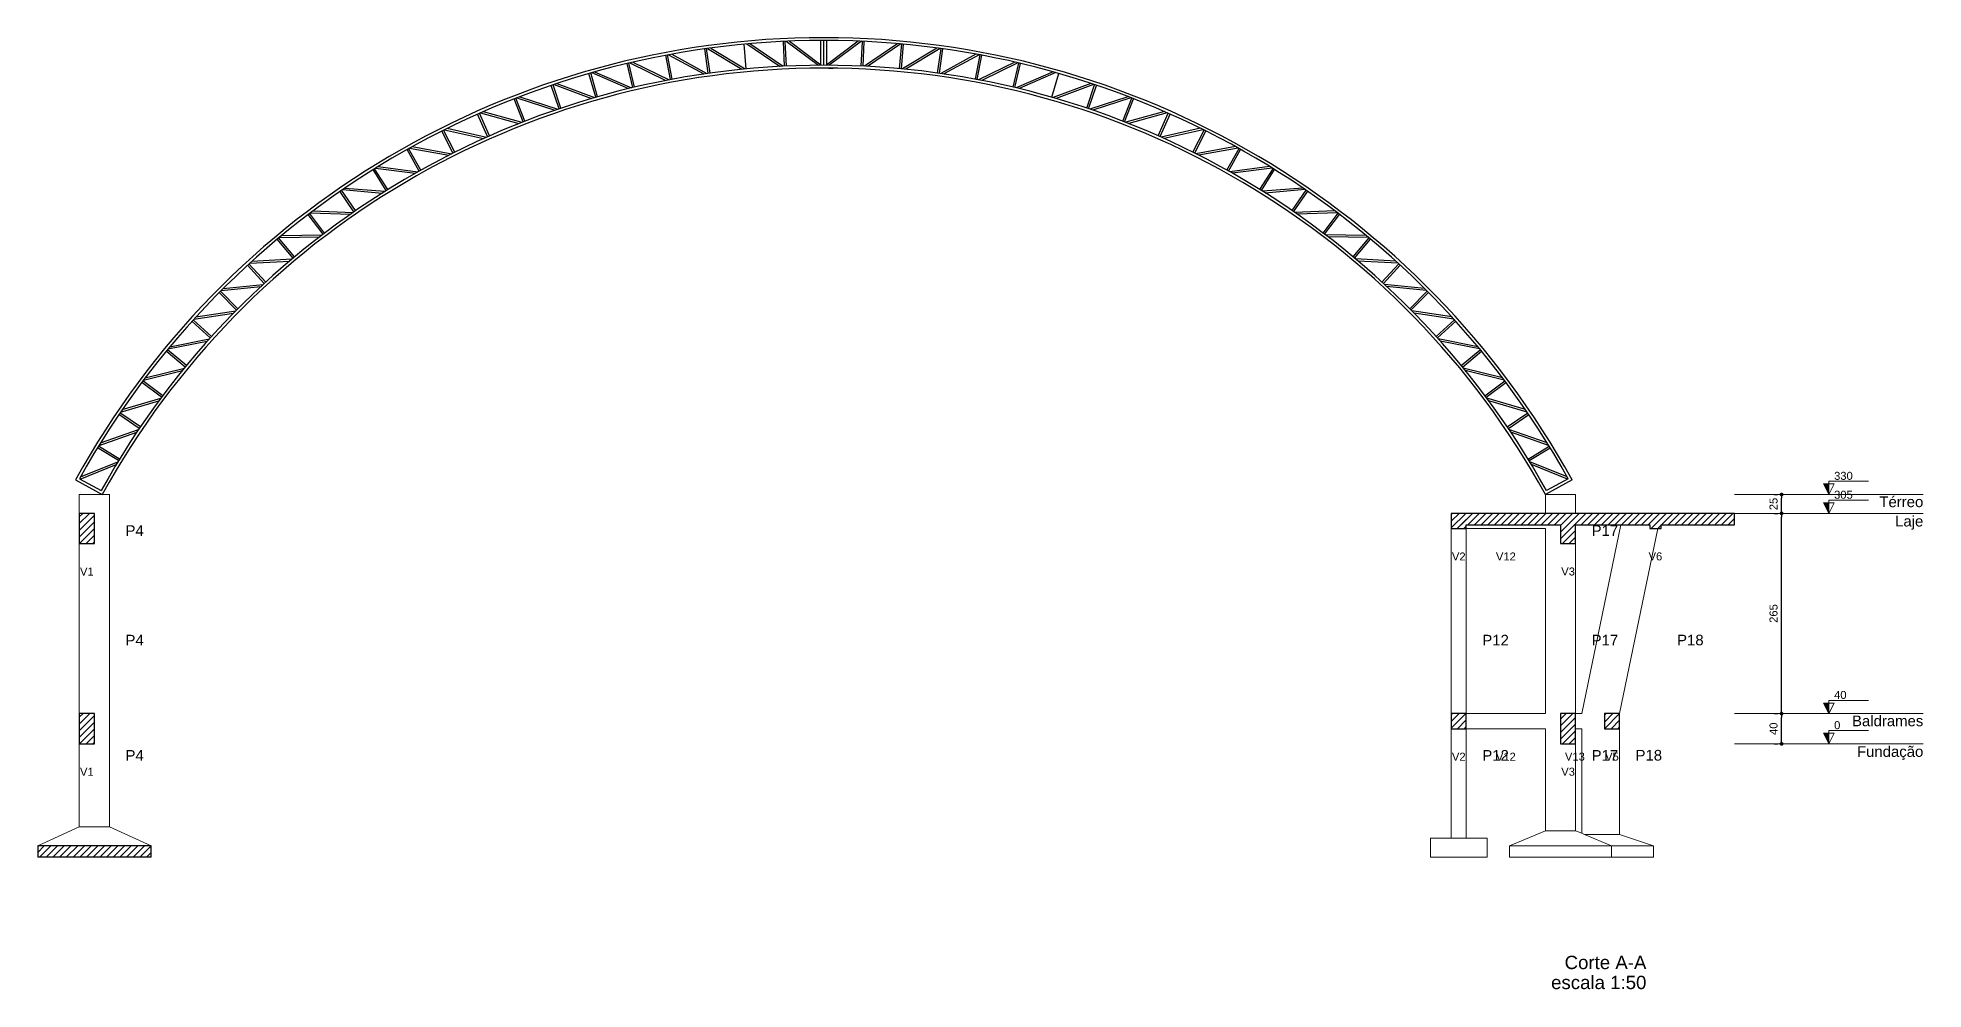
# Model space of a CAD drawing. Header units: millimetres. Extents: x 180 to 11148, y -1598 to 1045.
# Drawn here: x 3250.08 to 3299.98, y 25.15 to 50.34 of the extents above; entities that cross this region are included whole.
import ezdxf

# ---------------------------------------------------------------- set-up
doc = ezdxf.new("R2010")
doc.units = ezdxf.units.MM
doc.header["$MEASUREMENT"] = 0
for name, color, linetype, lineweight in [('FO-Cotas', 5, 'Continuous', 5), ('FO-Elementos cortados', 4, 'Continuous', 30), ('FO-Elementos em vista', 7, 'Continuous', 5), ('FO-Hachuras', 1, 'Continuous', 20), ('FO-Indicações', 7, 'Continuous', 5), ('FO-Níveis', 9, 'Continuous', 5), ('FO-Textos das vigas', 7, 'Continuous', 5), ('FO-Textos dos pilares', 7, 'Continuous', 5), ('FO-Títulos', 1, 'Continuous', 20)]:
    doc.layers.add(name, color=color, linetype=linetype, lineweight=lineweight)
doc.layers.add('PDF11_Geometry', color=7, linetype='Continuous')
doc.styles.add('Arial', font='arial.ttf')
doc.dimstyles.new('UM_50.000000', dxfattribs={"dimtxt": 0.18, "dimasz": 0.1, "dimexe": 0.1, "dimexo": 0.2, "dimgap": 0, "dimtad": 1, "dimtih": 1, "dimtoh": 1, "dimdec": 1, "dimlfac": 50, "dimzin": 0, "dimdsep": 46, "dimtxsty": 'Standard', "dimcen": 0.09, "dimdle": 0.1, "dimadec": 1, "dimazin": 2, "dimtfac": 1, "dimtdec": 4, "dimtofl": 0, "dimtmove": 0, "dimatfit": 3, "dimfxl": 1, "dimtolj": 1, "dimarcsym": 0})
pattern_1 = [(45, (3246.05826, 31.65117), (-0.08838835, 0.08838835), [])]

# ---------------------------------------------------------------- blocks, each defined once
blk = doc.blocks.new('_Dot')
at = {"color": 0, "linetype": 'ByBlock', "lineweight": -2}
blk.add_line((-0.5, 0), (-1, 0), dxfattribs=at)
at = {"color": 0, "linetype": 'ByBlock', "const_width": 0.5}
blk.add_lwpolyline([(-0.25, 0, 1), (0.25, 0, 1)], format="xyb", close=True, dxfattribs=at)
blk = doc.blocks.new('*D841')
at = {"layer": 'Defpoints', "color": 0, "linetype": 'Continuous', "transparency": 16777216}
for p in [(3296.226, 32.451), (3296.226, 32.451), (3296.226, 31.651)]:
    blk.add_point(p, dxfattribs=at)
at = {"layer": 'FO-Cotas', "color": 0, "linetype": 'Continuous', "lineweight": -2, "transparency": 16777216}
for p, q in [((3296.026, 32.451), (3296.126, 32.451)), ((3296.226, 31.751), (3296.226, 32.351)), ((3296.026, 31.651), (3296.126, 31.651))]:
    blk.add_line(p, q, dxfattribs=at)
at = {"layer": 'FO-Cotas', "color": 0, "linetype": 'Continuous', "lineweight": -2, "transparency": 16777216, "xscale": 0.1000000014901161, "yscale": 0.1000000014901161, "zscale": 0.1000000014901161}
for p, rotation in [((3296.226, 32.451), 90), ((3296.226, 31.651), 270)]:
    blk.add_blockref('_Dot', p, dxfattribs=dict(at, rotation=rotation))
at = {"layer": 'FO-Cotas', "linetype": 'Continuous', "transparency": 16777216, "insert": (3296.014, 32.051), "char_height": 0.2118, "attachment_point": 5, "rotation": 90, "style": 'Arial'}
blk.add_mtext('\\A1;40', dxfattribs=at)
blk = doc.blocks.new('*D842')
at = {"layer": 'Defpoints', "color": 0, "linetype": 'Continuous', "transparency": 16777216}
for p in [(3296.226, 37.751), (3296.226, 37.751), (3296.226, 32.451)]:
    blk.add_point(p, dxfattribs=at)
at = {"layer": 'FO-Cotas', "color": 0, "linetype": 'Continuous', "lineweight": -2, "transparency": 16777216}
for p, q in [((3296.026, 37.751), (3296.126, 37.751)), ((3296.226, 32.551), (3296.226, 37.651)), ((3296.026, 32.451), (3296.126, 32.451))]:
    blk.add_line(p, q, dxfattribs=at)
at = {"layer": 'FO-Cotas', "color": 0, "linetype": 'Continuous', "lineweight": -2, "transparency": 16777216, "xscale": 0.1000000014901161, "yscale": 0.1000000014901161, "zscale": 0.1000000014901161}
for p, rotation in [((3296.226, 37.751), 90), ((3296.226, 32.451), 270)]:
    blk.add_blockref('_Dot', p, dxfattribs=dict(at, rotation=rotation))
at = {"layer": 'FO-Cotas', "linetype": 'Continuous', "transparency": 16777216, "insert": (3296.014, 35.101), "char_height": 0.2118, "attachment_point": 5, "rotation": 90, "style": 'Arial'}
blk.add_mtext('\\A1;265', dxfattribs=at)
blk = doc.blocks.new('*D843')
at = {"layer": 'Defpoints', "color": 0, "linetype": 'Continuous', "transparency": 16777216}
for p in [(3296.226, 38.251), (3296.226, 38.251), (3296.226, 37.751)]:
    blk.add_point(p, dxfattribs=at)
at = {"layer": 'FO-Cotas', "color": 0, "linetype": 'Continuous', "lineweight": -2, "transparency": 16777216}
for p, q in [((3296.026, 38.251), (3296.126, 38.251)), ((3296.226, 37.851), (3296.226, 38.151)), ((3296.026, 37.751), (3296.126, 37.751))]:
    blk.add_line(p, q, dxfattribs=at)
at = {"layer": 'FO-Cotas', "color": 0, "linetype": 'Continuous', "lineweight": -2, "transparency": 16777216, "xscale": 0.1000000014901161, "yscale": 0.1000000014901161, "zscale": 0.1000000014901161}
for p, rotation in [((3296.226, 38.251), 90), ((3296.226, 37.751), 270)]:
    blk.add_blockref('_Dot', p, dxfattribs=dict(at, rotation=rotation))
at = {"layer": 'FO-Cotas', "linetype": 'Continuous', "transparency": 16777216, "insert": (3296.014, 38.001), "char_height": 0.2118, "attachment_point": 5, "rotation": 90, "style": 'Arial'}
blk.add_mtext('\\A1;25', dxfattribs=at)

msp = doc.modelspace()

# ---------------------------------------------------------------- hatches: boundary and pattern name
at = {"layer": 'FO-Hachuras', "linetype": 'Continuous'}
h = msp.add_hatch(dxfattribs=at)
h.set_pattern_fill('ANSI31', color=256, style=0)
h.set_pattern_definition(pattern_1)
h.paths.add_polyline_path([(3251.1791, 36.9512), (3251.5791, 36.9512), (3251.5791, 37.7512), (3251.1791, 37.7512), (3251.1791, 36.9512)])
h = msp.add_hatch(dxfattribs=at)
h.set_pattern_fill('ANSI31', color=256, style=0)
h.set_pattern_definition(pattern_1)
h.paths.add_polyline_path([(3287.4831, 37.3512), (3287.8831, 37.3512), (3287.8831, 37.7512), (3287.4831, 37.7512), (3287.4831, 37.3512)])
h = msp.add_hatch(dxfattribs=at)
h.set_pattern_fill('ANSI31', color=256, style=0)
h.set_pattern_definition(pattern_1)
h.paths.add_polyline_path([(3287.6831, 37.4512), (3290.5765, 37.4512), (3290.5765, 37.7512), (3287.6831, 37.7512), (3287.6831, 37.4512)])
h = msp.add_hatch(dxfattribs=at)
h.set_pattern_fill('ANSI31', color=256, style=0)
h.set_pattern_definition(pattern_1)
h.paths.add_polyline_path([(3290.3765, 36.9512), (3290.7765, 36.9512), (3290.7765, 37.7512), (3290.3765, 37.7512), (3290.3765, 36.9512)])
h = msp.add_hatch(dxfattribs=at)
h.set_pattern_fill('ANSI31', color=256, style=0)
h.set_pattern_definition(pattern_1)
h.paths.add_polyline_path([(3290.5765, 37.4512), (3292.8871, 37.4512), (3292.8871, 37.7512), (3290.5765, 37.7512), (3290.5765, 37.4512)])
h = msp.add_hatch(dxfattribs=at)
h.set_pattern_fill('ANSI31', color=256, style=0)
h.set_pattern_definition(pattern_1)
h.paths.add_polyline_path([(3292.7371, 37.3512), (3293.0371, 37.3512), (3293.0371, 37.7512), (3292.7371, 37.7512), (3292.7371, 37.3512)])
h = msp.add_hatch(dxfattribs=at)
h.set_pattern_fill('ANSI31', color=256, style=0)
h.set_pattern_definition(pattern_1)
h.paths.add_polyline_path([(3292.8871, 37.4512), (3294.9759, 37.4512), (3294.9759, 37.7512), (3292.8871, 37.7512), (3292.8871, 37.4512)])
h = msp.add_hatch(dxfattribs=at)
h.set_pattern_fill('ANSI31', color=256, style=0)
h.set_pattern_definition(pattern_1)
h.paths.add_polyline_path([(3251.1791, 31.6512), (3251.5791, 31.6512), (3251.5791, 32.4512), (3251.1791, 32.4512), (3251.1791, 31.6512)])
h = msp.add_hatch(dxfattribs=at)
h.set_pattern_fill('ANSI31', color=256, style=0)
h.set_pattern_definition(pattern_1)
h.paths.add_polyline_path([(3287.4831, 32.0512), (3287.8831, 32.0512), (3287.8831, 32.4512), (3287.4831, 32.4512), (3287.4831, 32.0512)])
h = msp.add_hatch(dxfattribs=at)
h.set_pattern_fill('ANSI31', color=256, style=0)
h.set_pattern_definition(pattern_1)
h.paths.add_polyline_path([(3290.3765, 31.6512), (3290.7765, 31.6512), (3290.7765, 32.4512), (3290.3765, 32.4512), (3290.3765, 31.6512)])
h = msp.add_hatch(dxfattribs=at)
h.set_pattern_fill('ANSI31', color=256, style=0)
h.set_pattern_definition(pattern_1)
h.paths.add_polyline_path([(3291.5373, 32.0512), (3291.9373, 32.0512), (3291.9373, 32.4512), (3291.5373, 32.4512), (3291.5373, 32.0512)])
h = msp.add_hatch(dxfattribs=at)
h.set_pattern_fill('ANSI31', color=256, style=0)
h.set_pattern_definition(pattern_1)
h.paths.add_polyline_path([(3250.0791, 28.6512), (3253.0791, 28.6512), (3253.0791, 28.9512), (3250.0791, 28.9512), (3250.0791, 28.6512)])
at = {"layer": 'FO-Indicações', "linetype": 'Continuous'}
for points in [[(3297.4759, 38.2512), (3297.4759, 38.5312), (3297.3359, 38.5312), (3297.4759, 38.2512)], [(3297.4759, 37.7512), (3297.4759, 38.0312), (3297.3359, 38.0312), (3297.4759, 37.7512)], [(3297.4759, 32.4512), (3297.4759, 32.7312), (3297.3359, 32.7312), (3297.4759, 32.4512)], [(3297.4759, 31.6512), (3297.4759, 31.9312), (3297.3359, 31.9312), (3297.4759, 31.6512)]]:
    msp.add_hatch(color=256, dxfattribs=at).paths.add_polyline_path(points)

# ---------------------------------------------------------------- linework, layer by layer
at = {"layer": 'FO-Elementos cortados'}
for p, q in [((3251.5791, 37.7512), (3251.1791, 37.7512)), ((3251.1791, 37.7512), (3251.1791, 36.9512)), ((3251.5791, 36.9512), (3251.5791, 37.7512)), ((3287.4831, 37.7512), (3287.4831, 37.3512)), ((3287.6831, 37.7512), (3287.4831, 37.7512)), ((3287.8831, 37.7512), (3287.6831, 37.7512)), ((3289.9765, 37.7512), (3287.8831, 37.7512)), ((3287.8831, 37.3512), (3287.8831, 37.4512)), ((3287.8831, 37.4512), (3289.9765, 37.4512)), ((3290.3765, 37.7512), (3289.9765, 37.7512)), ((3289.9765, 37.4512), (3290.3765, 37.4512)), ((3290.5765, 37.7512), (3290.3765, 37.7512)), ((3290.3765, 37.4512), (3290.3765, 36.9512)), ((3290.7765, 37.7512), (3290.5765, 37.7512)), ((3292.0371, 37.7512), (3290.7765, 37.7512)), ((3290.7765, 36.9512), (3290.7765, 37.4512)), ((3290.7765, 37.4512), (3291.9748, 37.4512)), ((3291.9748, 37.4512), (3292.0371, 37.4512)), ((3292.7371, 37.7512), (3292.0371, 37.7512)), ((3292.0371, 37.4512), (3292.7371, 37.4512)), ((3292.8871, 37.7512), (3292.7371, 37.7512)), ((3292.7371, 37.4512), (3292.7371, 37.3512)), ((3293.0371, 37.7512), (3292.8871, 37.7512)), ((3294.9759, 37.7512), (3293.0371, 37.7512)), ((3293.0371, 37.3512), (3293.0371, 37.4512)), ((3293.0371, 37.4512), (3294.9759, 37.4512)), ((3294.9759, 37.4512), (3294.9759, 37.7512)), ((3251.1791, 36.9512), (3251.5791, 36.9512)), ((3287.4831, 37.3512), (3287.8831, 37.3512)), ((3290.3765, 36.9512), (3290.7765, 36.9512)), ((3292.7371, 37.3512), (3292.9541, 37.3512)), ((3292.9541, 37.3512), (3293.0371, 37.3512)), ((3251.5791, 32.4512), (3251.1791, 32.4512)), ((3251.1791, 32.4512), (3251.1791, 31.6512)), ((3251.5791, 31.6512), (3251.5791, 32.4512)), ((3287.8831, 32.4512), (3287.4831, 32.4512)), ((3287.4831, 32.4512), (3287.4831, 32.0512)), ((3287.8831, 32.0512), (3287.8831, 32.4512)), ((3290.3765, 32.4512), (3290.3765, 31.6512)), ((3290.5765, 32.4512), (3290.3765, 32.4512)), ((3290.7765, 32.4512), (3290.5765, 32.4512)), ((3290.7765, 32.0512), (3290.7765, 32.4512)), ((3291.9373, 32.4512), (3291.5373, 32.4512)), ((3291.5373, 32.4512), (3291.5373, 32.0512)), ((3291.9373, 32.0512), (3291.9373, 32.4512)), ((3287.4831, 32.0512), (3287.8831, 32.0512)), ((3290.7765, 31.6512), (3290.7765, 32.0512)), ((3291.5373, 32.0512), (3291.9373, 32.0512)), ((3251.1791, 31.6512), (3251.5791, 31.6512)), ((3290.3765, 31.6512), (3290.7765, 31.6512)), ((3250.0791, 28.9512), (3250.0791, 28.6512)), ((3251.1791, 28.9512), (3250.0791, 28.9512)), ((3251.9791, 28.9512), (3251.1791, 28.9512)), ((3253.0791, 28.9512), (3251.9791, 28.9512)), ((3253.0791, 28.6512), (3253.0791, 28.9512)), ((3251.1791, 28.6512), (3250.0791, 28.6512)), ((3251.9791, 28.6512), (3251.1791, 28.6512)), ((3253.0791, 28.6512), (3251.9791, 28.6512))]:
    msp.add_line(p, q, dxfattribs=at)
at = {"layer": 'FO-Elementos em vista'}
for p, q in [((3251.9791, 38.2512), (3251.1791, 38.2512)), ((3251.1791, 38.2512), (3251.1791, 37.7512)), ((3251.9791, 37.7512), (3251.9791, 38.2512)), ((3290.7765, 38.2512), (3289.9765, 38.2512)), ((3289.9765, 38.2512), (3289.9765, 37.7512)), ((3290.7765, 37.7512), (3290.7765, 38.2512)), ((3251.9791, 32.4512), (3251.9791, 37.7512)), ((3291.9748, 37.4512), (3290.9373, 32.4512)), ((3251.1791, 36.9512), (3251.1791, 32.4512)), ((3287.4831, 37.3512), (3287.4831, 32.4512)), ((3287.8831, 32.4512), (3287.8831, 37.3512)), ((3287.8831, 37.3512), (3289.9765, 37.3512)), ((3289.9765, 37.3512), (3289.9765, 32.4512)), ((3290.7765, 32.4512), (3290.7765, 36.9512)), ((3291.9373, 32.4512), (3292.9541, 37.3512)), ((3251.9791, 31.6512), (3251.9791, 32.4512)), ((3289.9765, 32.4512), (3287.8831, 32.4512)), ((3290.9373, 32.4512), (3290.7765, 32.4512)), ((3287.4831, 32.0512), (3287.4831, 31.6512)), ((3287.8831, 31.6512), (3287.8831, 32.0512)), ((3287.8831, 32.0512), (3289.9765, 32.0512)), ((3289.9765, 32.0512), (3289.9765, 31.6512)), ((3290.7765, 32.0512), (3290.9373, 32.0512)), ((3290.9373, 32.0512), (3290.9373, 31.6512)), ((3291.9373, 31.6512), (3291.9373, 32.0512)), ((3251.1791, 31.6512), (3251.1791, 29.4512)), ((3251.9791, 29.4512), (3251.9791, 31.6512)), ((3287.4831, 31.6512), (3287.4831, 29.1512)), ((3287.8831, 29.1512), (3287.8831, 31.6512)), ((3289.9765, 31.6512), (3289.9765, 29.3512)), ((3290.7765, 29.3512), (3290.7765, 31.6512)), ((3290.9373, 31.6512), (3290.9373, 29.2835)), ((3291.9373, 29.2512), (3291.9373, 31.6512)), ((3251.1791, 29.4512), (3250.0791, 28.9512)), ((3251.9791, 29.4512), (3251.1791, 29.4512)), ((3253.0791, 28.9512), (3251.9791, 29.4512)), ((3286.9331, 29.1512), (3286.9331, 28.6512)), ((3287.4831, 29.1512), (3286.9331, 29.1512)), ((3287.8831, 29.1512), (3287.4831, 29.1512)), ((3288.4331, 29.1512), (3287.8831, 29.1512)), ((3288.4331, 28.6512), (3288.4331, 29.1512)), ((3289.9765, 29.3512), (3289.0265, 28.9512)), ((3289.0265, 28.9512), (3289.0265, 28.6512)), ((3289.9765, 28.9512), (3289.0265, 28.9512)), ((3290.7765, 29.3512), (3289.9765, 29.3512)), ((3290.0373, 28.9512), (3289.9765, 28.9512)), ((3290.7765, 28.9512), (3290.0373, 28.9512)), ((3290.9373, 29.2835), (3290.7765, 29.3512)), ((3290.9373, 28.9512), (3290.7765, 28.9512)), ((3291.014, 29.2512), (3290.9373, 29.2835)), ((3291.7265, 28.9512), (3290.9373, 28.9512)), ((3291.9373, 29.2512), (3291.014, 29.2512)), ((3291.7265, 28.9512), (3291.014, 29.2512)), ((3291.9373, 28.9512), (3291.7265, 28.9512)), ((3291.7265, 28.6512), (3291.7265, 28.9512)), ((3292.8373, 28.9512), (3291.9373, 29.2512)), ((3292.8373, 28.9512), (3291.9373, 28.9512)), ((3292.8373, 28.6512), (3292.8373, 28.9512)), ((3287.4831, 28.6512), (3286.9331, 28.6512)), ((3287.8831, 28.6512), (3287.4831, 28.6512)), ((3288.4331, 28.6512), (3287.8831, 28.6512)), ((3289.9765, 28.6512), (3289.0265, 28.6512)), ((3290.0373, 28.6512), (3289.9765, 28.6512)), ((3290.7765, 28.6512), (3290.0373, 28.6512)), ((3290.9373, 28.6512), (3290.7765, 28.6512)), ((3291.7265, 28.6512), (3290.9373, 28.6512)), ((3291.9373, 28.6512), (3291.7265, 28.6512)), ((3292.8373, 28.6512), (3291.9373, 28.6512))]:
    msp.add_line(p, q, dxfattribs=at)
at = {"layer": 'FO-Indicações'}
for points in [[(3297.4759, 38.2512), (3297.6159, 38.5312), (3297.3359, 38.5312), (3297.4759, 38.2512), (3297.4759, 38.6012), (3298.5259, 38.6012)], [(3297.4759, 37.7512), (3297.6159, 38.0312), (3297.3359, 38.0312), (3297.4759, 37.7512), (3297.4759, 38.1012), (3298.5259, 38.1012)], [(3297.4759, 32.4512), (3297.6159, 32.7312), (3297.3359, 32.7312), (3297.4759, 32.4512), (3297.4759, 32.8012), (3298.5259, 32.8012)], [(3297.4759, 31.6512), (3297.6159, 31.9312), (3297.3359, 31.9312), (3297.4759, 31.6512), (3297.4759, 32.0012), (3298.5259, 32.0012)]]:
    msp.add_lwpolyline(points, dxfattribs=at)
at = {"layer": 'FO-Níveis', "linetype": 'Continuous'}
for p, q in [((3294.9759, 38.2512), (3299.9759, 38.2512)), ((3294.9759, 37.7512), (3299.9759, 37.7512)), ((3294.9759, 32.4512), (3299.9759, 32.4512))]:
    msp.add_line(p, q, dxfattribs=at)
at = {"layer": 'FO-Níveis'}
msp.add_line((3294.9759, 31.6512), (3299.9759, 31.6512), dxfattribs=at)
at = {"layer": 'PDF11_Geometry', "color": 32, "lineweight": -3, "true_color": 0xdd6d00}
for points in [[(3266.8552, 49.9077), (3267.7893, 49.3959)], [(3267.8192, 49.4002), (3267.7296, 50.0485)], [(3267.8703, 49.4045), (3267.7808, 50.0528)], [(3267.8064, 50.057), (3268.7106, 49.5068)], [(3267.8874, 50.0698), (3268.7959, 49.5154)], [(3268.83, 49.5196), (3268.7703, 50.1679)], [(3268.847, 50.1764), (3269.7257, 49.5836)], [(3268.9238, 50.185), (3269.8067, 49.5879)], [(3269.8408, 49.5879), (3269.811, 50.2447)], [(3269.892, 49.5921), (3269.8621, 50.2447)], [(3269.8877, 50.249), (3270.7365, 49.6135)], [(3269.9688, 50.249), (3270.8047, 49.6262)], [(3271.7942, 50.249), (3270.9583, 49.6262)], [(3271.8753, 50.249), (3271.0223, 49.6135)], [(3271.871, 49.5921), (3271.9009, 50.2447)], [(3271.9222, 49.5879), (3271.9521, 50.2447)], [(3272.8392, 50.185), (3271.9563, 49.5879)], [(3272.916, 50.1764), (3272.0374, 49.5836)], [(3272.8819, 49.5239), (3272.9458, 50.1764)], [(3272.933, 49.5196), (3272.9927, 50.1679)], [(3273.8756, 50.0698), (3272.9672, 49.5154)], [(3273.9567, 50.057), (3273.0525, 49.5068)], [(3273.8927, 49.4045), (3273.9823, 50.0528)], [(3273.9439, 49.4002), (3274.0334, 50.0485)], [(3274.9078, 49.9077), (3273.9737, 49.3959)], [(3264.8933, 48.7775), (3264.7141, 49.4087)], [(3264.7397, 49.4173), (3265.7122, 48.995)], [(3264.8165, 49.4386), (3265.7932, 49.0121)], [(3265.8273, 49.0206), (3265.6781, 49.6604)], [(3265.8743, 49.0334), (3265.725, 49.6689)], [(3265.7506, 49.6774), (3266.7017, 49.2125)], [(3265.8273, 49.6945), (3266.787, 49.2253)], [(3266.8211, 49.2339), (3266.6974, 49.8779)], [(3266.868, 49.2424), (3266.7486, 49.8864)], [(3266.7742, 49.8907), (3267.704, 49.3831)], [(3274.9888, 49.8907), (3274.059, 49.3831)], [(3274.895, 49.2424), (3275.0144, 49.8864)], [(3274.9419, 49.2339), (3275.0656, 49.8779)], [(3275.9357, 49.6945), (3274.976, 49.2253)], [(3276.0125, 49.6774), (3275.0613, 49.2125)], [(3275.8888, 49.0334), (3276.038, 49.6689)], [(3275.9357, 49.0206), (3276.085, 49.6604)], [(3276.9465, 49.4386), (3275.9698, 49.0121)], [(3277.0233, 49.4173), (3276.0508, 48.995)], [(3263.8739, 48.4619), (3263.6649, 49.0803)], [(3263.9251, 48.4789), (3263.7161, 49.0974)], [(3263.7417, 49.1059), (3264.7312, 48.7306)], [(3263.8142, 49.1315), (3264.8122, 48.7562)], [(3264.8464, 48.7647), (3264.663, 49.3959)], [(3276.9167, 48.7647), (3277.1001, 49.3959)], [(3277.9488, 49.1315), (3276.9508, 48.7562)], [(3278.0213, 49.1059), (3277.0318, 48.7306)], [(3277.8379, 48.4789), (3278.0469, 49.0974)], [(3277.8891, 48.4619), (3278.0981, 49.0803)], [(3262.9228, 48.1121), (3262.6839, 48.7263)], [(3262.9697, 48.1335), (3262.7309, 48.7434)], [(3262.7565, 48.7519), (3263.763, 48.4235)], [(3262.8332, 48.7818), (3263.8441, 48.4491)], [(3278.9298, 48.7818), (3277.919, 48.4491)], [(3279.0066, 48.7519), (3278, 48.4235)], [(3278.7933, 48.1335), (3279.0322, 48.7434)], [(3278.8402, 48.1121), (3279.0791, 48.7263)], [(3260.8457, 47.9074), (3261.8778, 47.6728)], [(3260.9139, 47.9458), (3261.9546, 47.7112)], [(3261.9845, 47.724), (3261.72, 48.3211)], [(3262.0314, 47.7453), (3261.7669, 48.3424)], [(3261.7925, 48.351), (3262.8119, 48.0695)], [(3261.865, 48.3851), (3262.8887, 48.1036)], [(3279.898, 48.3851), (3278.8744, 48.1036)], [(3279.9705, 48.351), (3278.9511, 48.0695)], [(3279.7316, 47.7453), (3279.9961, 48.3424)], [(3279.7786, 47.724), (3280.043, 48.3211)], [(3280.8491, 47.9458), (3279.8084, 47.7112)], [(3280.9173, 47.9074), (3279.8852, 47.6728)], [(3260.2144, 46.8369), (3259.8946, 47.4084)], [(3259.9201, 47.4212), (3260.9608, 47.2335)], [(3259.9884, 47.4596), (3261.0376, 47.2719)], [(3261.0675, 47.289), (3260.7732, 47.8733)], [(3261.1144, 47.3103), (3260.8201, 47.8989)], [(3280.6486, 47.3103), (3280.9429, 47.8989)], [(3280.6956, 47.289), (3280.9899, 47.8733)], [(3281.7746, 47.4596), (3280.7254, 47.2719)], [(3281.8429, 47.4212), (3280.8022, 47.2335)], [(3281.5486, 46.8369), (3281.8685, 47.4084)], [(3259.0842, 46.935), (3260.1419, 46.7942)], [(3260.1718, 46.8113), (3259.8519, 47.3828)], [(3281.5912, 46.8113), (3281.9111, 47.3828)], [(3282.6788, 46.935), (3281.6211, 46.7942)], [(3259.2974, 46.2952), (3258.952, 46.8497)], [(3259.3401, 46.3208), (3258.9946, 46.8752)], [(3259.0202, 46.8923), (3260.0694, 46.7558)], [(3282.7428, 46.8923), (3281.6936, 46.7558)], [(3282.4229, 46.3208), (3282.7684, 46.8752)], [(3282.4656, 46.2952), (3282.8111, 46.8497)], [(3258.4487, 45.7365), (3258.0776, 46.2781)], [(3258.4913, 45.7663), (3258.1203, 46.3037)], [(3258.1416, 46.3208), (3259.1993, 46.2312)], [(3258.2098, 46.3634), (3259.2676, 46.2781)], [(3283.5532, 46.3634), (3282.4954, 46.2781)], [(3283.6214, 46.3208), (3282.5637, 46.2312)], [(3283.2717, 45.7663), (3283.6428, 46.3037)], [(3283.3143, 45.7365), (3283.6854, 46.2781)], [(3257.6298, 45.1393), (3257.2331, 45.6639)], [(3257.6682, 45.1692), (3257.2715, 45.6938)], [(3257.2928, 45.7109), (3258.3548, 45.6682)], [(3257.3568, 45.7578), (3258.4231, 45.7194)], [(3284.4062, 45.7578), (3283.3399, 45.7194)], [(3284.4702, 45.7109), (3283.4082, 45.6682)], [(3284.0949, 45.1692), (3284.4915, 45.6938)], [(3284.1332, 45.1393), (3284.5299, 45.6639)], [(3256.8365, 44.5081), (3256.4142, 45.0114)], [(3256.8748, 44.538), (3256.4526, 45.0412)], [(3256.4739, 45.0583), (3257.5359, 45.0711)], [(3256.5379, 45.1095), (3257.5999, 45.1223)], [(3285.2251, 45.1095), (3284.1631, 45.1223)], [(3285.2891, 45.0583), (3284.2271, 45.0711)], [(3284.8882, 44.538), (3285.3104, 45.0412)], [(3284.9266, 44.5081), (3285.3488, 45.0114)], [(3255.6891, 44.3716), (3256.7469, 44.4313)], [(3255.7446, 44.4271), (3256.8109, 44.4868)], [(3286.0184, 44.4271), (3284.9522, 44.4868)], [(3286.0739, 44.3716), (3285.0161, 44.4313)], [(3256.073, 43.8385), (3255.6294, 44.3204)], [(3256.1114, 43.8726), (3255.6678, 44.3546)], [(3285.6516, 43.8726), (3286.0952, 44.3546)], [(3285.69, 43.8385), (3286.1336, 44.3204)], [(3255.3437, 43.1347), (3254.8788, 43.5954)], [(3255.3778, 43.1689), (3254.9129, 43.6295)], [(3254.93, 43.6508), (3255.9877, 43.7574)], [(3254.9897, 43.7063), (3256.0474, 43.8129)], [(3286.7734, 43.7063), (3285.7156, 43.8129)], [(3286.8331, 43.6508), (3285.7753, 43.7574)], [(3286.3852, 43.1689), (3286.8501, 43.6295)], [(3286.4194, 43.1347), (3286.8843, 43.5954)], [(3254.2091, 42.8916), (3255.2584, 43.0494)], [(3254.2646, 42.9513), (3255.3181, 43.1091)], [(3287.4984, 42.9513), (3286.4449, 43.1091)], [(3287.5539, 42.8916), (3286.5047, 43.0494)], [(3254.6442, 42.3969), (3254.158, 42.8362)], [(3254.6783, 42.431), (3254.1921, 42.8703)], [(3287.0847, 42.431), (3287.5709, 42.8703)], [(3287.1188, 42.3969), (3287.6051, 42.8362)], [(3253.9831, 41.6249), (3253.4755, 42.0429)], [(3254.013, 41.6633), (3253.5097, 42.0812)], [(3253.5267, 42.1026), (3254.5674, 42.3073)], [(3253.5779, 42.1623), (3254.6229, 42.3713)], [(3288.1851, 42.1623), (3287.1402, 42.3713)], [(3288.2363, 42.1026), (3287.1956, 42.3073)], [(3287.7501, 41.6633), (3288.2534, 42.0812)], [(3287.7799, 41.6249), (3288.2875, 42.0429)], [(3252.8784, 41.2794), (3253.9063, 41.5353)], [(3252.9253, 41.3434), (3253.9618, 41.5993)], [(3288.8377, 41.3434), (3287.8013, 41.5993)], [(3288.8846, 41.2794), (3287.8567, 41.5353)], [(3253.3561, 40.8273), (3252.8315, 41.2197)], [(3253.386, 40.8657), (3252.8614, 41.2581)], [(3288.377, 40.8657), (3288.9017, 41.2581)], [(3288.4069, 40.8273), (3288.9315, 41.2197)], [(3252.2685, 40.4306), (3253.2879, 40.7335)], [(3252.3154, 40.4989), (3253.3348, 40.7974)], [(3289.4476, 40.4989), (3288.4282, 40.7974)], [(3289.4945, 40.4306), (3288.4751, 40.7335)], [(3251.7439, 39.6203), (3252.7505, 39.97)], [(3252.7675, 39.9999), (3252.2259, 40.3667)], [(3252.7974, 40.0425), (3252.2557, 40.4093)], [(3288.9656, 40.0425), (3289.5073, 40.4093)], [(3288.9955, 39.9999), (3289.5372, 40.3667)], [(3290.0191, 39.6203), (3289.0125, 39.97)], [(3252.2173, 39.1468), (3251.6586, 39.4881)], [(3252.2472, 39.1895), (3251.6885, 39.5307)], [(3251.7013, 39.552), (3252.7036, 39.9018)], [(3290.0618, 39.552), (3289.0595, 39.9018)], [(3289.5158, 39.1895), (3290.0746, 39.5307)], [(3289.5457, 39.1468), (3290.1044, 39.4881)], [(3251.2022, 38.6606), (3252.1576, 39.0445)], [(3251.2108, 38.7203), (3252.2003, 39.117)], [(3290.5523, 38.7203), (3289.5627, 39.117)], [(3290.5608, 38.6606), (3289.6054, 39.0445)]]:
    msp.add_lwpolyline(points, dxfattribs=at)
at = {"layer": 'PDF11_Geometry', "color": 112, "lineweight": -3, "true_color": 0x00b85b}
for points in [[(3270.8047, 49.6135), (3270.8047, 50.2703)], [(3270.8815, 49.6135), (3270.8815, 50.2703)], [(3270.8815, 49.6135), (3270.8815, 50.2703)], [(3270.8815, 49.6135), (3270.8815, 50.2703)], [(3270.8815, 49.6135), (3270.8815, 50.2703)], [(3270.9583, 49.6135), (3270.9583, 50.2703)], [(3251.0828, 38.6436), (3251.7866, 38.2512)], [(3251.1852, 38.6691), (3251.7567, 38.3535)], [(3290.6802, 38.6436), (3289.9765, 38.2512)], [(3290.5778, 38.6691), (3290.0063, 38.3535)]]:
    msp.add_lwpolyline(points, dxfattribs=at)
at = {"layer": 'PDF11_Geometry', "lineweight": -3}
for points in [[(3270.8815, 49.767), (3270.8815, 50.0186)], [(3271.0009, 49.5367), (3271.1246, 49.5367)], [(3251.2132, 38.3151), (3251.2132, 38.3151)]]:
    msp.add_lwpolyline(points, dxfattribs=at)
at = {"layer": 'PDF11_Geometry', "color": 112, "lineweight": -3, "true_color": 0x00b85b}
for centre, radius, start, end in [((3270.8782, 27.746), 22.5967, 89.99159, 151.16686), ((3270.8926, 27.7307), 22.5396, 90.02826, 150.96787), ((3270.8868, 27.7494), 22.5934, 28.82809, 90.01346), ((3270.8836, 27.7531), 22.5172, 28.99859, 90.00527), ((3270.8827, 27.7399), 21.8735, 90.00304, 150.97271), ((3270.8774, 27.7467), 21.79, 89.98911, 151.17883), ((3270.8858, 27.7492), 21.8643, 29.01297, 90.01127), ((3270.8929, 27.759), 21.7777, 28.80211, 90.02995)]:
    msp.add_arc(centre, radius, start, end, dxfattribs=at)

# ---------------------------------------------------------------- texts
at = {"layer": 'FO-Indicações', "char_height": 0.2118, "attachment_point": 7, "line_spacing_factor": 0.798, "style": 'Arial'}
for s, insert, width in [('330', (3297.6159, 38.6362), 0.983149), ('305', (3297.6159, 38.1362), 0.983149), ('40', (3297.6159, 32.8362), 0.655432), ('0', (3297.6159, 32.0362), 0.327716)]:
    msp.add_mtext(s, dxfattribs=dict(at, insert=insert, width=width))
at = {"layer": 'FO-Indicações', "linetype": 'Continuous', "char_height": 0.2824, "attachment_point": 9, "line_spacing_factor": 0.798, "style": 'Arial'}
for s, insert, width in [('Térreo', (3299.9759, 37.9123), 2.320151), ('Laje', (3299.9763, 37.3192), 1.489052), ('Baldrames', (3299.9759, 32.1123), 3.774574), ('Fundação', (3299.9763, 31.2192), 3.509084)]:
    msp.add_mtext(s, dxfattribs=dict(at, insert=insert, width=width))
at = {"layer": 'FO-Textos das vigas', "char_height": 0.2118, "attachment_point": 8, "line_spacing_factor": 0.798, "style": 'Arial'}
for s, insert, width in [('V2', (3287.6831, 36.504), 0.721551), ('V12', (3288.9298, 36.504), 1.049267), ('V6', (3292.8871, 36.504), 0.721551), ('V1', (3251.3791, 36.104), 0.721551), ('V3', (3290.5765, 36.104), 0.721551), ('V1', (3251.3791, 30.804), 0.721551), ('V2', (3287.6831, 31.204), 0.721551), ('V12', (3288.9298, 31.204), 1.049267), ('V3', (3290.5765, 30.804), 0.721551), ('V13', (3290.7569, 31.204), 1.049267), ('V5', (3291.7373, 31.204), 0.721551)]:
    msp.add_mtext(s, dxfattribs=dict(at, insert=insert, width=width))
at = {"layer": 'FO-Textos dos pilares', "char_height": 0.2824, "attachment_point": 7, "line_spacing_factor": 0.798, "style": 'Arial'}
for s, insert, width in [('P4', (3252.4027, 37.154), 0.965768), ('P17', (3291.2001, 37.154), 1.404403), ('P4', (3252.4027, 34.254), 0.965768), ('P12', (3288.3067, 34.254), 1.404403), ('P17', (3291.2001, 34.254), 1.404403), ('P18', (3293.4607, 34.254), 1.404403), ('P4', (3252.4027, 31.204), 0.965768), ('P12', (3288.3067, 31.204), 1.404403), ('P17', (3291.2001, 31.204), 1.404403), ('P18', (3292.3609, 31.204), 1.404403)]:
    msp.add_mtext(s, dxfattribs=dict(at, insert=insert, width=width))
at = {"layer": 'FO-Títulos', "linetype": 'Continuous', "char_height": 0.353, "attachment_point": 9, "line_spacing_factor": 0.798, "style": 'Arial'}
for s, insert, width in [('Corte A-A', (3292.6489, 25.6829), 4.338591), ('escala 1:50', (3292.6489, 25.1534), 5.061689)]:
    msp.add_mtext(s, dxfattribs=dict(at, insert=insert, width=width))

# ---------------------------------------------------------------- dimensions: what is measured, and where the dimension line sits
at = {"layer": 'FO-Cotas', "linetype": 'Continuous'}
for base, p1, p2, picture, middle in [((3296.2259, 38.2512), (3296.2259, 37.7512), (3296.2259, 38.2512), '*D843', (3296.0141, 38.0012)), ((3296.2259, 37.7512), (3296.2259, 32.4512), (3296.2259, 37.7512), '*D842', (3296.0141, 35.1012)), ((3296.2259, 32.4512), (3296.2259, 31.6512), (3296.2259, 32.4512), '*D841', (3296.0141, 32.0512))]:
    dim = msp.add_linear_dim(base=base, p1=p1, p2=p2, angle=90, dimstyle='UM_50.000000', override={"dimtxt": 0.2118, "dimasz": 0.1, "dimexe": 0.1, "dimexo": 0.2, "dimtad": 1, "dimtih": 0, "dimtoh": 0, "dimdec": 1, "dimlfac": 50, "dimzin": 8, "dimtxsty": 'Arial', "dimblk": 'Dot', "dimblk1": 'Dot', "dimblk2": 'Dot', "dimsah": 1, "dimdle": 0.1, "dimse1": 0, "dimse2": 0, "dimclrt": 256, "dimadec": 1, "dimazin": 3, "dimtmove": 2, "dimldrblk": 'Dot'}, dxfattribs=at)
    dim.commit()
    dim.dimension.update_dxf_attribs({"geometry": picture, "text_midpoint": middle, "dimtype": 160, "text_rotation": 90})

doc.saveas('drawing.dxf')
